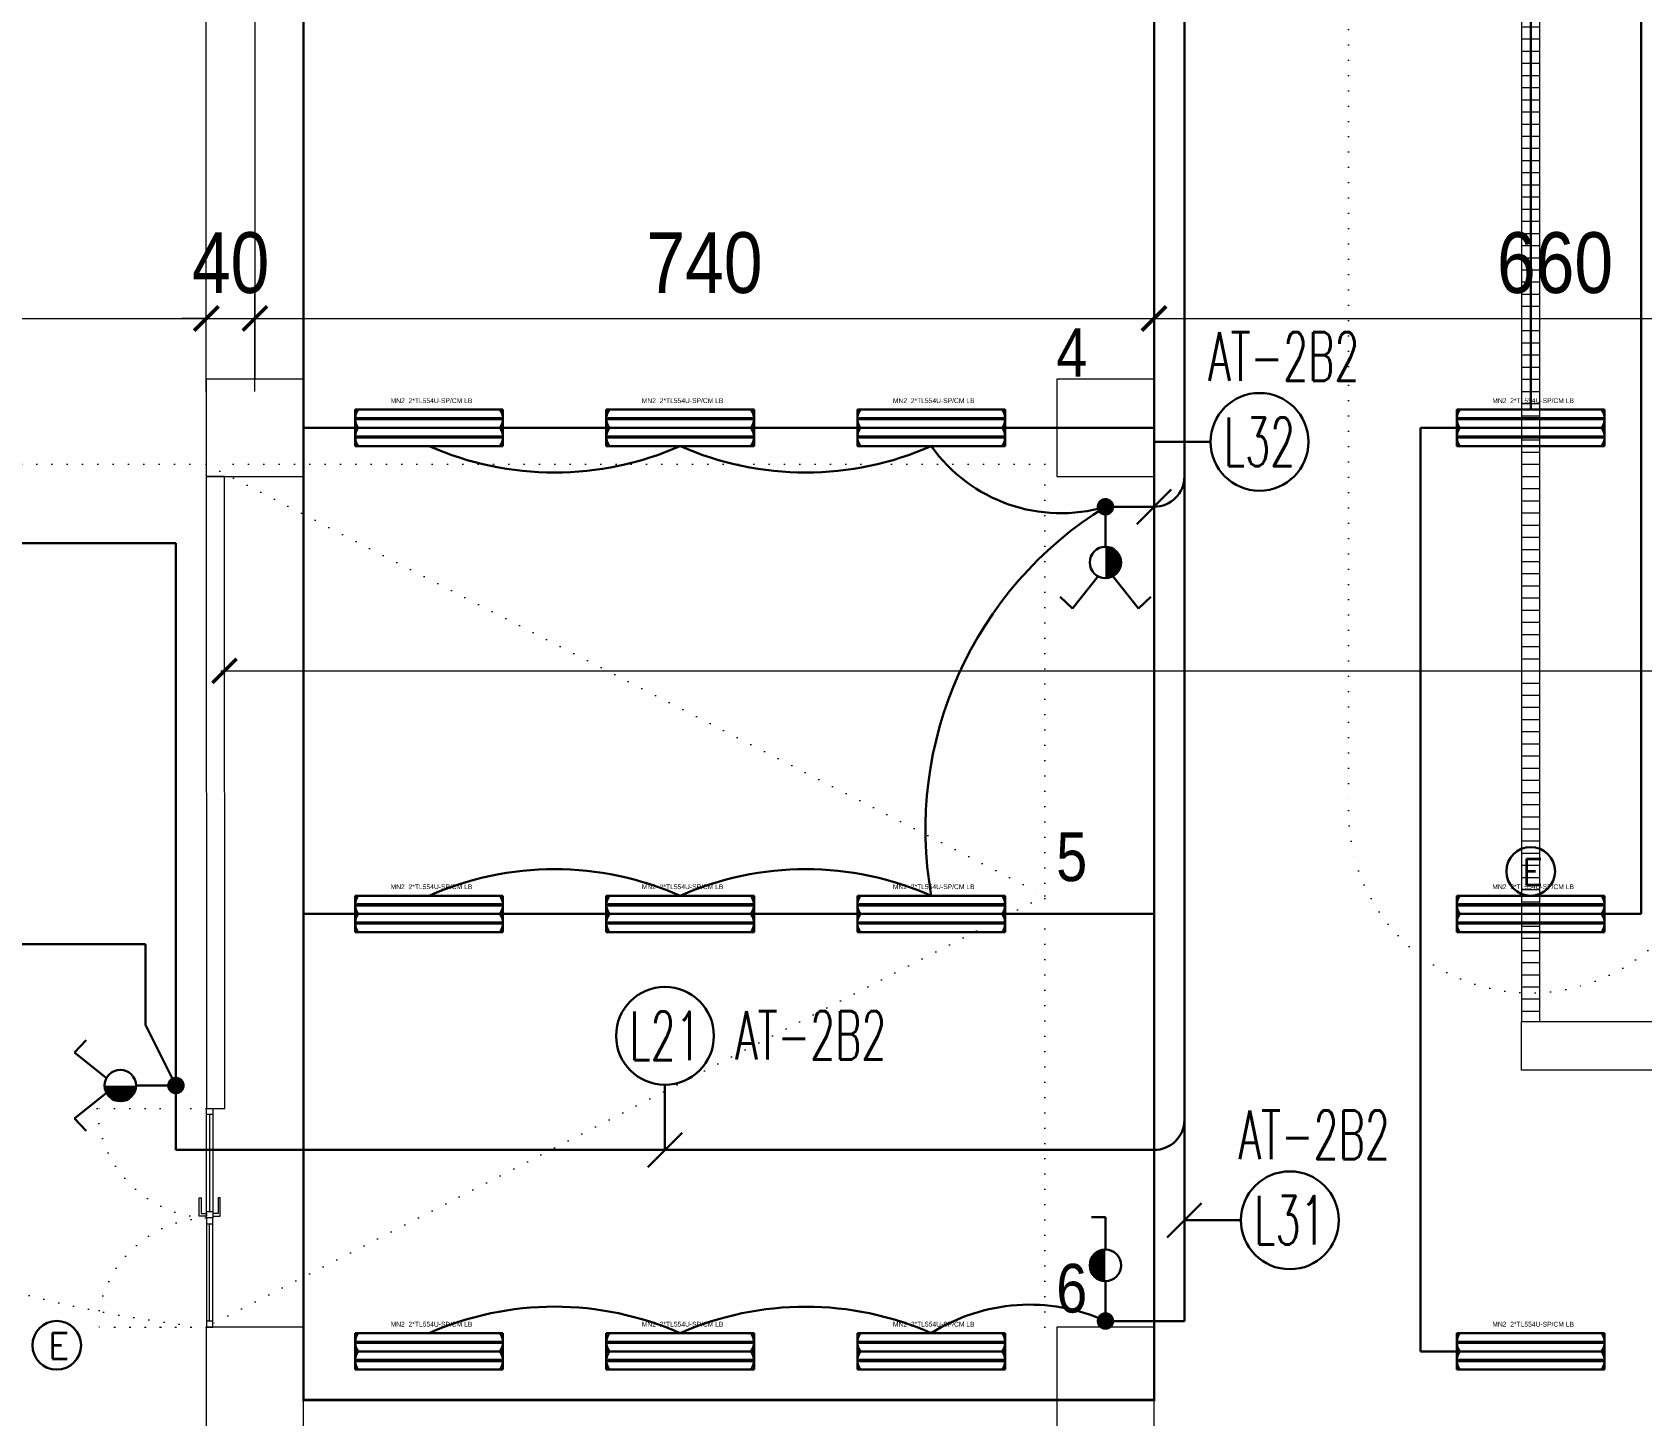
# Model space of a CAD drawing. Header units: metres. Extents: x -13316 to 152404, y -3899 to 30226.
# Drawn here: x 1037 to 2361, y 347 to 1486 of the extents above; entities that cross this region are included whole.
import ezdxf
from ezdxf.enums import TextEntityAlignment as Align

# ---------------------------------------------------------------- set-up
doc = ezdxf.new("R2010")
doc.units = ezdxf.units.M
doc.header["$LTSCALE"] = 100
doc.header["$MEASUREMENT"] = 0
doc.linetypes.add('DOT2', pattern=[0.125, 0, -0.125])
doc.linetypes.add('HIDDEN', pattern=[0.375, 0.25, -0.125])
doc.layers.get('0').update_dxf_attribs({"color": 9, "lineweight": 9})
for name, color, linetype, lineweight in [('00', 9, 'Continuous', 9), ('01', 9, 'Continuous', 9), ('06B', 9, 'Continuous', 9), ('06D', 9, 'Continuous', 9), ('10', 9, 'Continuous', 9), ('15', 9, 'Continuous', 9), ('20', 9, 'DOT2', 9), ('21', 9, 'Continuous', 9), ('25', 9, 'Continuous', 9), ('E-2x54 W SIVAÜSTÜ FLUORESAN YÜKSEK TAVAN ARMATÜRÜ', 7, 'Continuous', 30), ('E-ACİL AYDINLATMA KİTİ', 7, 'Continuous', 30), ('E-ANAHTAR (ETANŞ)', 7, 'Continuous', 30), ('E-KABLO', 7, 'Continuous', 30), ('E-KOMÜTATÖR ANAHTAR (ETANŞ)', 7, 'Continuous', 30), ('E-LINYE', 7, 'Continuous', 30)]:
    doc.layers.add(name, color=color, linetype=linetype, lineweight=lineweight)
doc.styles.add('Arial', font='arial.ttf', dxfattribs={"height": 2.5})
doc.styles.add('E-YAZI', font='txttw.shx')
doc.styles.add('MuuM_TEXT-STANDART', font='ARIALN.TTF')
doc.dimstyles.new('MuuM_DIM200', dxfattribs={"dimscale": 20, "dimtxt": 2, "dimasz": 1, "dimexe": 1, "dimexo": 1, "dimgap": 1, "dimtad": 1, "dimdec": 1, "dimrnd": 0.5, "dimdsep": 46, "dimtxsty": 'MuuM_TEXT-STANDART', "dimblk": 'ARCHTICK', "dimcen": 0, "dimdle": 0.15, "dimclrd": 256, "dimclre": 256, "dimclrt": 256, "dimadec": 0, "dimazin": 0, "dimtfac": 5, "dimtdec": 1, "dimtix": 1, "dimtmove": 2, "dimatfit": 3, "dimldrblk": 'DOT', "dimfxl": 3, "dimfxlon": 1, "dimtolj": 1, "dimlwd": -1, "dimlwe": -1, "dimarcsym": 0})

# ---------------------------------------------------------------- blocks, each defined once
blk = doc.blocks.new('2x54 W SIVAÜSTÜ FLUORESAN YÜKSEK TAVAN ARMATÜRÜ')
at = {"layer": 'E-2x54 W SIVAÜSTÜ FLUORESAN YÜKSEK TAVAN ARMATÜRÜ', "color": 4}
for p, q in [((-60.8, 15), (-60.8, -15)), ((-60.8, 15), (60.8, 15)), ((60.8, 15), (60.8, 0)), ((-60, 0), (-15, 0)), ((15, 0), (60, 0)), ((60.8, 0), (60.8, -15)), ((-60.8, -15), (60.8, -15))]:
    blk.add_line(p, q, dxfattribs=at)
at = {"layer": 'E-2x54 W SIVAÜSTÜ FLUORESAN YÜKSEK TAVAN ARMATÜRÜ', "color": 7}
for p, q in [((-60.8, 0), (60.8, 0)), ((-59.3, 8), (59.3, 8)), ((-59.2, 7), (59.4, 7)), ((-59.3, -7), (59.3, -7)), ((-59.2, -8), (59.4, -8))]:
    blk.add_line(p, q, dxfattribs=at)
for centre in [(-59.2, 7.6), (-59.2, 7.3), (59.4, 7.6), (59.4, 7.3), (-59.2, -7.4), (-59.2, -7.7), (59.4, -7.4), (59.4, -7.7)]:
    blk.add_circle(centre, 0.11, dxfattribs=at)
for centre, radius, start, end in [((-48.7, 7.5), 12.1, 141.86, 218.14), ((48.7, 7.5), 12.1, 321.86, 38.14), ((-59.1, 7.5), 0.515, 106.8674, 266.7612), ((-59.3, 7.5), 0.519, 289.2244, 84.4042), ((59.5, 7.5), 0.515, 106.8674, 266.7612), ((59.3, 7.5), 0.519, 289.2244, 84.4042), ((-48.7, -7.5), 12.1, 141.86, 218.14), ((-59.1, -7.5), 0.515, 106.8674, 266.7612), ((-59.3, -7.5), 0.519, 289.2244, 84.4042), ((48.7, -7.5), 12.1, 321.86, 38.14), ((59.5, -7.5), 0.515, 106.8674, 266.7612), ((59.3, -7.5), 0.519, 289.2244, 84.4042)]:
    blk.add_arc(centre, radius, start, end, dxfattribs=at)
at = {"layer": 'E-2x54 W SIVAÜSTÜ FLUORESAN YÜKSEK TAVAN ARMATÜRÜ', "color": 7, "style": 'Arial'}
blk.add_text('MN2  2*TL554U-SP/CM LB', height=3.951, dxfattribs=at).set_placement((-31.6, 20.4))
blk = doc.blocks.new('100_ACİL AYDINLATMA KİTİ')
at = {"layer": 'E-ACİL AYDINLATMA KİTİ', "color": 3}
blk.add_circle((0, 0), 1.251, dxfattribs=at)
at = {"layer": 'E-ACİL AYDINLATMA KİTİ', "color": 3, "style": 'E-YAZI'}
blk.add_text('E', height=1.34, dxfattribs=at).set_placement((-0.448, -0.694))
blk = doc.blocks.new('100_KOMÜTATÖR ANAHTAR (ETANŞ)')
at = {"layer": 'E-KOMÜTATÖR ANAHTAR (ETANŞ)', "color": 4}
for p, q in [((-1.695, 5.222), (-2.326, 4.622)), ((-0.372, 3.563), (-1.695, 5.222)), ((0.372, 3.563), (1.695, 5.222)), ((1.695, 5.222), (2.326, 4.622)), ((0, 2.053), (0, 0))]:
    blk.add_line(p, q, dxfattribs=at)
at = {"layer": 'E-KOMÜTATÖR ANAHTAR (ETANŞ)', "color": 4, "const_width": 0.81}
blk.add_lwpolyline([(0, 3.268, 0.414214), (-0.405, 2.863, 0.414214), (0, 2.458, 0.414214)], format="xyb", dxfattribs=at)
at = {"layer": 'E-KOMÜTATÖR ANAHTAR (ETANŞ)', "color": 4}
blk.add_circle((0, 2.863), 0.81, dxfattribs=at)
blk = doc.blocks.new('100_ANAHTAR (ETANŞ)')
at = {"layer": 'E-ANAHTAR (ETANŞ)', "color": 4}
for p, q in [((0, 5.345), (-0.714, 5.345)), ((0, 3.673), (0, 5.345)), ((0, 2.053), (0, 0))]:
    blk.add_line(p, q, dxfattribs=at)
at = {"layer": 'E-ANAHTAR (ETANŞ)', "color": 4, "const_width": 0.81}
blk.add_lwpolyline([(0, 3.268, 0.414214), (-0.405, 2.863, 0.414214), (0, 2.458, 0.414214)], format="xyb", dxfattribs=at)
at = {"layer": 'E-ANAHTAR (ETANŞ)', "color": 4}
blk.add_circle((0, 2.863), 0.81, dxfattribs=at)
blk = doc.blocks.new('p-kolon_80x80')
blk.add_lwpolyline([(-40, -40), (40, -40), (40, 40), (-40, 40)], close=True)
blk = doc.blocks.new('2.bod.sitatik')
at = {"layer": '01'}
for points in [[(860, -7750), (860, -7210), (900, -7210), (900, -7750)], [(860, -8630), (940, -8630), (940, -8530), (860, -8530)], [(1560, -8630), (1640, -8630), (1640, -8530), (1560, -8530)]]:
    blk.add_lwpolyline(points, close=True, dxfattribs=at)
for p in [(900, -7790), (1600, -7790)]:
    blk.add_blockref('p-kolon_80x80', p, dxfattribs=at)
blk = doc.blocks.new('p-işyeri')
at = {"color": 0, "const_width": 2}
blk.add_lwpolyline([(200, 0), (200, 700), (-200, 700), (-200, 0)], close=True, dxfattribs=at)
blk = doc.blocks.new('p-ızgara')
at = {"layer": '06D'}
h = blk.add_hatch(dxfattribs=at)
h.set_pattern_fill('_USER', color=252, scale=10, angle=180, style=0, pattern_type=0)
h.set_pattern_definition([(180, (-7e-12, -8630), (-1e-15, -10), [])])
h.paths.add_polyline_path([(1942.5, -4975), (1942.5, -8278.5), (1957.5, -8278.5), (1957.5, -4975)])
blk.add_lwpolyline([(1942.5, -4975), (1942.5, -8278.5), (1957.5, -8278.5), (1957.5, -4975)], close=True, dxfattribs=at)
blk = doc.blocks.new('_ArchTick')
at = {"color": 0, "linetype": 'ByBlock', "const_width": 0.15}
blk.add_lwpolyline([(-0.5, -0.5), (0.5, 0.5)], dxfattribs=at)
blk = doc.blocks.new('*D671')
at = {"layer": '25', "transparency": 16777216}
for p, q in [((40, -32440.8), (40, -32360.8)), ((860, -32440.8), (860, -32360.8)), ((37, -32380.8), (863, -32380.8))]:
    blk.add_line(p, q, dxfattribs=at)
at = {"layer": '25', "transparency": 16777216, "xscale": 20, "yscale": 20, "zscale": 20, "rotation": 180}
blk.add_blockref('_ArchTick', (40, -32380.8), dxfattribs=at)
at = {"layer": '25', "transparency": 16777216, "xscale": 20, "yscale": 20, "zscale": 20}
blk.add_blockref('_ArchTick', (860, -32380.8), dxfattribs=at)
at = {"layer": '25', "transparency": 16777216, "insert": (450, -32335.2), "char_height": 50, "attachment_point": 5, "style": 'MuuM_TEXT-STANDART'}
blk.add_mtext('\\A1;820', dxfattribs=at)
blk = doc.blocks.new('_Dot')
at = {"color": 0, "linetype": 'ByBlock', "lineweight": -2}
blk.add_line((-0.5, 0), (-1, 0), dxfattribs=at)
at = {"color": 0, "linetype": 'ByBlock', "const_width": 0.5}
blk.add_lwpolyline([(-0.25, 0, 1), (0.25, 0, 1)], format="xyb", close=True, dxfattribs=at)
blk = doc.blocks.new('*D672')
at = {"layer": '25', "transparency": 16777216}
for p, q in [((860, -32440.8), (860, -32360.8)), ((900, -32440.8), (900, -32360.8)), ((860, -32380.8), (840, -32380.8)), ((860, -32380.8), (900, -32380.8)), ((900, -32380.8), (920, -32380.8))]:
    blk.add_line(p, q, dxfattribs=at)
at = {"layer": '25', "transparency": 16777216, "xscale": 20, "yscale": 20, "zscale": 20}
blk.add_blockref('_ArchTick', (860, -32380.8), dxfattribs=at)
at = {"layer": '25', "transparency": 16777216, "xscale": 20, "yscale": 20, "zscale": 20, "rotation": 180}
blk.add_blockref('_ArchTick', (900, -32380.8), dxfattribs=at)
at = {"layer": '25', "transparency": 16777216, "insert": (880, -32335.2), "char_height": 50, "attachment_point": 5, "style": 'MuuM_TEXT-STANDART'}
blk.add_mtext('\\A1;40', dxfattribs=at)
blk = doc.blocks.new('*D673')
at = {"layer": '25', "transparency": 16777216}
for p, q in [((900, -32440.8), (900, -32360.8)), ((1640, -32440.8), (1640, -32360.8)), ((897, -32380.8), (1643, -32380.8))]:
    blk.add_line(p, q, dxfattribs=at)
at = {"layer": '25', "transparency": 16777216, "xscale": 20, "yscale": 20, "zscale": 20, "rotation": 180}
blk.add_blockref('_ArchTick', (900, -32380.8), dxfattribs=at)
at = {"layer": '25', "transparency": 16777216, "xscale": 20, "yscale": 20, "zscale": 20}
blk.add_blockref('_ArchTick', (1640, -32380.8), dxfattribs=at)
at = {"layer": '25', "transparency": 16777216, "insert": (1270, -32335.2), "char_height": 50, "attachment_point": 5, "style": 'MuuM_TEXT-STANDART'}
blk.add_mtext('\\A1;740', dxfattribs=at)
blk = doc.blocks.new('*D674')
at = {"layer": '25', "transparency": 16777216}
for p, q in [((1640, -32440.8), (1640, -32360.8)), ((2300, -32440.8), (2300, -32360.8)), ((1637, -32380.8), (2303, -32380.8))]:
    blk.add_line(p, q, dxfattribs=at)
at = {"layer": '25', "transparency": 16777216, "xscale": 20, "yscale": 20, "zscale": 20, "rotation": 180}
blk.add_blockref('_ArchTick', (1640, -32380.8), dxfattribs=at)
at = {"layer": '25', "transparency": 16777216, "xscale": 20, "yscale": 20, "zscale": 20}
blk.add_blockref('_ArchTick', (2300, -32380.8), dxfattribs=at)
at = {"layer": '25', "transparency": 16777216, "insert": (1970, -32335.2), "char_height": 50, "attachment_point": 5, "style": 'MuuM_TEXT-STANDART'}
blk.add_mtext('\\A1;660', dxfattribs=at)
blk = doc.blocks.new('*D686')
at = {"layer": '25', "transparency": 16777216}
for p, q in [((875, -32730.8), (875, -32650.8)), ((4425, -32730.8), (4425, -32650.8)), ((872, -32670.8), (4428, -32670.8))]:
    blk.add_line(p, q, dxfattribs=at)
at = {"layer": '25', "transparency": 16777216, "xscale": 20, "yscale": 20, "zscale": 20, "rotation": 180}
blk.add_blockref('_ArchTick', (875, -32670.8), dxfattribs=at)
at = {"layer": '25', "transparency": 16777216, "xscale": 20, "yscale": 20, "zscale": 20}
blk.add_blockref('_ArchTick', (4425, -32670.8), dxfattribs=at)
at = {"layer": '25', "transparency": 16777216, "insert": (2650, -32625.3), "char_height": 50, "attachment_point": 5, "style": 'MuuM_TEXT-STANDART'}
blk.add_mtext('\\A1;3550', dxfattribs=at)
blk = doc.blocks.new('p-al-01_a')
at = {"layer": '06B'}
for points in [[(-5, -88.6), (-11.2, -88.6), (-11.2, -73.6), (-9.4, -73.6), (-9.4, -86.4), (-9.4, -86.4), (-5, -86.4), (-5, -88.6)], [(0, -88.6), (6.2, -88.6), (6.2, -73.6), (4.4, -73.6), (4.4, -86.4), (4.4, -86.4), (0, -86.4), (0, -88.6)]]:
    blk.add_lwpolyline(points, dxfattribs=at)
at = {"layer": '06D'}
for p, q in [((-5, -86.9), (-5, -5)), ((0, -5), (0, -86.9)), ((-5, -93.1), (-5, -175)), ((0, -175), (0, -93.1))]:
    blk.add_line(p, q, dxfattribs=at)
at = {"layer": '10'}
for points in [[(-5, 0), (0, 0), (0, -5), (-5, -5)], [(-5, -85), (0, -85), (0, -90), (-5, -90)], [(-5, -95), (0, -95), (0, -90), (-5, -90)], [(-5, -180), (0, -180), (0, -175), (-5, -175)]]:
    blk.add_lwpolyline(points, close=True, dxfattribs=at)
at = {"layer": '15'}
for points in [[(-2.5, -5), (-2.5, -85)], [(-2.5, -175), (-2.5, -95)]]:
    blk.add_lwpolyline(points, dxfattribs=at)
at = {"layer": '20'}
for points in [[(-5.3, 0), (-94.9, 0)], [(-5.3, -180), (-94.9, -180)], [(-5, -180), (-94.9, -180)]]:
    blk.add_lwpolyline(points, dxfattribs=at)
for centre, start, end in [((-1.5, 3.4), 182.0745, 267.6937), ((-1.5, -183.4), 92.3063, 177.9255)]:
    blk.add_arc(centre, 93.5, start, end, dxfattribs=at)
blk = doc.blocks.new('2.bod.Mimari')
at = {"layer": '00'}
blk.add_lwpolyline([(860, -7830), (860.25, -8350), (875.25, -8350), (875, -7830)], close=True, dxfattribs=at)
at = {"layer": '06D', "linetype": 'DOT2'}
blk.add_lwpolyline([(1800, -4350), (1800, -7755), (1800, -8105)], dxfattribs=at)
for points in [[(1550, -8530), (1550, -7820), (860, -7820), (1550, -8175), (860, -8530, -0.317932), (40, -7820), (860, -7820)], [(1800, -8105, 1), (2100, -8105, 1)]]:
    blk.add_lwpolyline(points, format="xyb", dxfattribs=at)
at = {"layer": '06D'}
blk.add_lwpolyline([(1942.5, -8278.51), (8760, -8278.51), (8760, -8733.51), (8720, -8733.51), (8720, -8318.51), (1942.5, -8318.51), (1942.5, -8278.51)], dxfattribs=at)
blk.add_blockref('p-al-01_a', (865.25, -8350))
blk.add_blockref('p-ızgara', (0, 0), dxfattribs=at)
at = {"layer": '06D', "color": 89, "linetype": 'HIDDEN', "true_color": 0x2e4d23, "rotation": 90}
for p in [(1640, -7590), (1640, -7990), (1640, -8390)]:
    blk.add_blockref('p-işyeri', p, dxfattribs=at)
at = {"layer": '21', "style": 'MuuM_TEXT-STANDART'}
for s, p in [('4', (1585, -7760)), ('5', (1585, -8175)), ('6', (1585, -8530))]:
    blk.add_text(s, height=40, dxfattribs=at).set_placement(p, align=Align.BOTTOM_RIGHT)
at = {"layer": '25'}
for base, p1, p2, picture, middle in [((860, -7699.98), (40.01, -7959.39), (860, -7794.89), '*D671', (450, -7654.45)), ((900, -7699.98), (860, -7959.39), (900, -7889.37), '*D672', (880, -7654.45)), ((1640, -7699.98), (900, -7959.39), (1640, -7889.37), '*D673', (1270, -7654.45)), ((2300, -7699.98), (1640, -7959.4), (2300, -7889.37), '*D674', (1970, -7654.45)), ((4425, -7990), (875, -8249.42), (4425, -8179.39), '*D686', (2650, -7944.47))]:
    dim = blk.add_linear_dim(base=base, p1=p1, p2=p2, dimstyle='MuuM_DIM200', override={"dimtxt": 2.5}, dxfattribs=at)
    dim.commit()
    dim.dimension.update_dxf_attribs({"geometry": picture, "text_midpoint": middle, "insert": (0, 24680.79)})

msp = doc.modelspace()

# ---------------------------------------------------------------- linework, layer by layer
at = {"layer": 'E-KABLO', "color": 6}
for p, q in [((2360.8, 2340), (2360.8, 760)), ((2270, 1545), (2270, 1175)), ((2209.2, 1160), (2179.2, 1160)), ((2179.2, 1160), (2179.2, 400)), ((1920, 1095), (1960, 1095)), ((990, 1065), (1155, 1065)), ((1155, 618.79), (1155, 1065)), ((2330.8, 760), (2360.8, 760)), ((990, 735), (1130, 735)), ((1130, 668.79), (1130, 735)), ((1130, 668.79), (1155, 618.79)), ((1155, 618.79), (1155, 565.76)), ((1985, 590.76), (1985, 425)), ((1155, 565.76), (1960, 565.76)), ((1920, 425), (1985, 425)), ((2209.2, 400), (2179.2, 400))]:
    msp.add_line(p, q, dxfattribs=at)
at = {"layer": 'E-KABLO', "color": 5}
for p, q in [((1985, 1920), (1985, 1120)), ((1985, 1120), (1985, 590.76))]:
    msp.add_line(p, q, dxfattribs=at)
at = {"layer": 'E-KABLO', "color": 4, "linetype": 'Continuous', "const_width": 7.2}
for points in [[(1916.4, 1095, 1), (1923.6, 1095, 1)], [(1151.4, 618.79, 1), (1158.6, 618.79, 1)], [(1916.4, 425, 1), (1923.6, 425, 1)]]:
    msp.add_lwpolyline(points, format="xyb", close=True, dxfattribs=at)
at = {"layer": 'E-KABLO', "color": 6}
for centre, radius, start, end in [((1466.67, 1378.92), 255.73, 246.16696, 293.83304), ((1673.33, 1378.93), 255.73, 246.16736, 293.83264), ((1883.33, 1220.33), 130.58, 215.2298, 286.30886), ((1960, 1120), 25, 270, 0), ((2083.67, 829.59), 311.82, 121.66123, 190.08197), ((1466.67, 541.08), 255.73, 66.16696, 113.83304), ((1673.33, 541.07), 255.73, 66.16736, 113.83264), ((1960, 590.76), 25, 270, 0), ((1857.6, 287.24), 151.24, 65.62998, 122.35184), ((1466.67, 181.08), 255.73, 66.16696, 113.83304), ((1673.33, 181.07), 255.73, 66.16736, 113.83264)]:
    msp.add_arc(centre, radius, start, end, dxfattribs=at)
at = {"layer": 'E-LINYE', "color": 7, "linetype": 'Continuous'}
for p, q in [((1960, 1095), (1960, 1148.41)), ((2006.53, 1148.41), (1960, 1148.41)), ((1945.86, 1080.86), (1974.14, 1109.14)), ((1557.5, 565.76), (1557.5, 619.45)), ((1543.36, 551.62), (1571.64, 579.91)), ((1970.86, 493.74), (1999.14, 522.02)), ((2031.53, 507.88), (1985, 507.88))]:
    msp.add_line(p, q, dxfattribs=at)
for centre in [(2046.77, 1148.41), (1557.5, 659.69), (2071.77, 507.88)]:
    msp.add_circle(centre, 40.25, dxfattribs=at)

# ---------------------------------------------------------------- block references
for name in ['2.bod.sitatik', '2.bod.Mimari']:
    msp.add_blockref(name, (320, 8950))
at = {"layer": 'E-2x54 W SIVAÜSTÜ FLUORESAN YÜKSEK TAVAN ARMATÜRÜ', "color": 6}
for p in [(1363.33, 1160), (1570, 1160), (1776.67, 1160), (2270, 1160), (1363.33, 760), (1570, 760), (1776.67, 760), (2270, 760), (1363.33, 400), (1570, 400), (1776.67, 400), (2270, 400)]:
    msp.add_blockref('2x54 W SIVAÜSTÜ FLUORESAN YÜKSEK TAVAN ARMATÜRÜ', p, dxfattribs=at)
at = {"layer": 'E-ACİL AYDINLATMA KİTİ', "xscale": 16, "yscale": 16, "zscale": 16}
for p in [(2270, 795.02), (1056.93, 405)]:
    msp.add_blockref('100_ACİL AYDINLATMA KİTİ', p, dxfattribs=at)
at = {"layer": 'E-ANAHTAR (ETANŞ)', "xscale": 16, "yscale": 16, "zscale": 16}
msp.add_blockref('100_ANAHTAR (ETANŞ)', (1920, 425), dxfattribs=at)
at = {"layer": 'E-KOMÜTATÖR ANAHTAR (ETANŞ)', "xscale": 16, "yscale": 16, "zscale": 16}
for p, rotation in [((1920, 1095), 180), ((1155, 618.79), 89.99999999999999)]:
    msp.add_blockref('100_KOMÜTATÖR ANAHTAR (ETANŞ)', p, dxfattribs=dict(at, rotation=rotation))

# ---------------------------------------------------------------- texts
at = {"layer": 'E-LINYE', "color": 3, "linetype": 'Continuous', "style": 'E-YAZI', "width": 0.6}
for s, p in [('AT-2B2', (2066.76, 1218.76)), ('L32', (2046.77, 1148.41)), ('L21', (1557.5, 659.69)), ('AT-2B2', (1677.44, 660.11)), ('AT-2B2', (2091.76, 578.24)), ('L31', (2071.77, 507.88))]:
    msp.add_text(s, height=40, dxfattribs=at).set_placement(p, align=Align.MIDDLE_CENTER)

doc.saveas('drawing.dxf')
